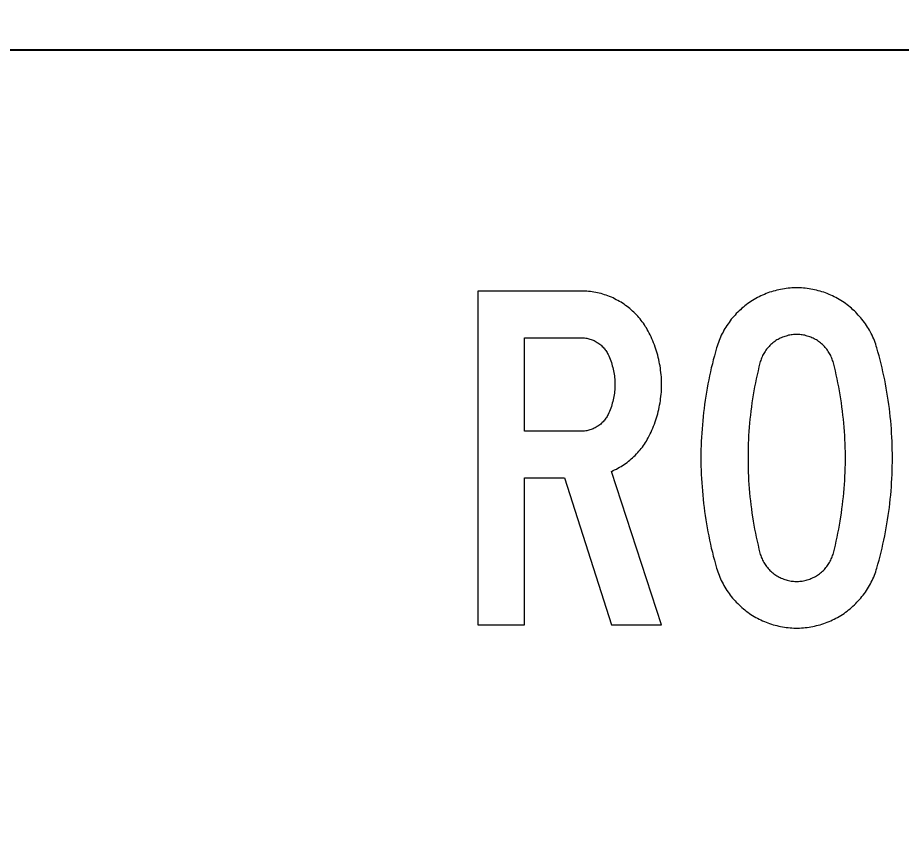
# Model space of a CAD drawing. Extents: x 0 to 420, y 0 to 297.
# Drawn here: x 127.86 to 151.67, y 227.8 to 250.11 of the extents above; entities that cross this region are included whole.
import ezdxf

# ---------------------------------------------------------------- set-up
doc = ezdxf.new("R2010")
doc.units = 0
doc.header["$LTSCALE"] = 0.5
doc.layers.get('0').update_dxf_attribs({"linetype": 'CONTINUOUS'})
doc.layers.get('DEFPOINTS').update_dxf_attribs({"linetype": 'CONTINUOUS'})
for name, color, linetype in [('L25', 1, 'CONTINUOUS'), ('L35', 3, 'CONTINUOUS'), ('T25', 1, 'CONTINUOUS')]:
    doc.layers.add(name, color=color, linetype=linetype)
doc.styles.add('ISO3098B', font='iso3098b.shx')
doc.dimstyles.new('SIGNSDIM', dxfattribs={"dimtxt": 2.5, "dimasz": 0.2, "dimexe": 1.5, "dimexo": 2, "dimtad": 1, "dimdec": 4, "dimlfac": 20, "dimrnd": 1, "dimdsep": 46, "dimtxsty": 'ISO3098B', "dimblk": 'SGNDIM', "dimcen": 2.5, "dimse2": 1, "dimadec": 0, "dimazin": 0, "dimtfac": 1, "dimtdec": 4, "dimtix": 1, "dimtmove": 0, "dimatfit": 3, "dimldrblk": 'SGNDIM', "dimfxl": 1, "dimtolj": 1, "dimtzin": 0, "dimarcsym": 0})

# ---------------------------------------------------------------- blocks, each defined once
blk = doc.blocks.new('SGNDIM')
for p, q in [((0, 4.5), (0, -4.5)), ((0, 0), (-1, 0))]:
    blk.add_line(p, q)
blk = doc.blocks.new('*D46')
at = {"layer": 'DEFPOINTS', "color": 0}
for p in [(247.305, 262.238), (127.305, 249.238), (247.305, 249.238)]:
    blk.add_point(p, dxfattribs=at)
at = {"layer": 'T25', "color": 0, "lineweight": -2}
for p, q in [((127.305, 251.238), (127.305, 263.738)), ((247.305, 251.238), (247.305, 263.738)), ((127.505, 262.238), (247.105, 262.238))]:
    blk.add_line(p, q, dxfattribs=at)
at = {"layer": 'T25', "color": 0, "lineweight": -2, "xscale": 0.2, "yscale": 0.2, "zscale": 0.2, "rotation": 180}
blk.add_blockref('SGNDIM', (127.305, 262.238), dxfattribs=at)
at = {"layer": 'T25', "color": 0, "lineweight": -2, "xscale": 0.2, "yscale": 0.2, "zscale": 0.2}
blk.add_blockref('SGNDIM', (247.305, 262.238), dxfattribs=at)
at = {"layer": 'T25', "color": 0, "insert": (187.305, 264.113), "char_height": 2.5, "attachment_point": 5, "style": 'ISO3098B'}
blk.add_mtext('\\A1;2400', dxfattribs=at)

msp = doc.modelspace()

# ---------------------------------------------------------------- linework, layer by layer
at = {"layer": 'L25', "lineweight": 0}
for points in [[(144.8499601, 238.7811724), (144.8744454, 238.8332038), (144.9019914, 238.8852351), (144.9264767, 238.9372664), (144.950962, 238.9923583), (144.9754473, 239.0443896), (144.996872, 239.0994816), (145.0182966, 239.1545736), (145.0397213, 239.2096655), (145.0580853, 239.2647575), (145.0764493, 239.3229101), (145.0917526, 239.3780021), (145.1070559, 239.4330941), (145.1223592, 239.4912467), (145.1376626, 239.5493993), (145.1499052, 239.607552), (145.1590872, 239.662644), (145.1713299, 239.7207966), (145.1805119, 239.7789492), (145.1866332, 239.8371019), (145.1927545, 239.8952545), (145.1988759, 239.9564678), (145.2049972, 240.0146204), (145.2080579, 240.0727731), (145.2111185, 240.1309257), (145.2111185, 240.1890783), (145.2111185, 240.2502916), (145.2111185, 240.3084443), (145.2080579, 240.3665969), (145.2049972, 240.4247495), (145.1988759, 240.4829022), (145.1927545, 240.5410548), (145.1866332, 240.6022681), (145.1805119, 240.6604207), (145.1713299, 240.7185734), (145.1590872, 240.776726), (145.1499052, 240.831818), (145.1376626, 240.8899706), (145.1223592, 240.9481232), (145.1070559, 241.0062759), (145.0917526, 241.0613678), (145.0764493, 241.1164598), (145.0580853, 241.1746124), (145.0397213, 241.2297044), (145.0182966, 241.2847964), (144.996872, 241.3398883), (144.9754473, 241.3949803), (144.950962, 241.4470116), (144.9264767, 241.5021036), (144.9019914, 241.5541349), (144.8744454, 241.6061662), (144.8499601, 241.6581975), (144.8254747, 241.7010468), (144.8009894, 241.7438961), (144.7734434, 241.7867454), (144.7489581, 241.8265341), (144.7214121, 241.8693834), (144.6908055, 241.9061114), (144.6632595, 241.9459), (144.6326528, 241.9856886), (144.5989855, 242.0224166), (144.5683789, 242.0591446), (144.5347116, 242.0958726), (144.5010443, 242.1295399), (144.4673769, 242.1662679), (144.430649, 242.1999352), (144.393921, 242.2305418), (144.357193, 242.2642092), (144.3174044, 242.2948158), (144.2806764, 242.3254225), (144.2408877, 242.3529684), (144.2010991, 242.3805144), (144.1613104, 242.4080604), (144.1184611, 242.4356064), (144.0756118, 242.4600917), (144.0327625, 242.484577), (143.9899132, 242.5060017), (143.9470639, 242.530487), (143.9042146, 242.5519117), (143.8583046, 242.5702756), (143.8123946, 242.5886396), (143.7664847, 242.6070036), (143.7205747, 242.6253676), (143.6746647, 242.6406709), (143.6287547, 242.6529136), (143.5828448, 242.6682169), (143.5338741, 242.6804596), (143.4879642, 242.6896416), (143.4389935, 242.7018842), (143.3900229, 242.7110662), (143.3410522, 242.7171876), (143.2951423, 242.7233089), (143.2461716, 242.7294302), (143.197201, 242.7324909), (143.1482304, 242.7355516), (143.0992597, 242.7386122), (143.0502891, 242.7386122), (140.2620233, 242.7386122), (140.2620233, 233.7402573), (141.5199566, 233.7402573), (141.5199566, 237.7007577), (142.6003713, 237.7007577), (143.8583046, 233.7402573), (145.2080579, 233.7402573), (143.8583046, 237.8782763), (143.9042146, 237.8997009), (143.9470639, 237.9180649), (143.9929739, 237.9394896), (144.0358232, 237.9639749), (144.0786725, 237.9884602), (144.1184611, 238.0129455), (144.1613104, 238.0374309), (144.2010991, 238.0649769), (144.2408877, 238.0925228), (144.2806764, 238.1200688), (144.320465, 238.1506755), (144.357193, 238.1812821), (144.393921, 238.2118888), (144.430649, 238.2424954), (144.4673769, 238.2761627), (144.5010443, 238.30983), (144.5347116, 238.346558), (144.5683789, 238.383286), (144.6020462, 238.420014), (144.6326528, 238.456742), (144.6632595, 238.4934699), (144.6938661, 238.5332586), (144.7214121, 238.5730472), (144.7489581, 238.6128359), (144.7765041, 238.6526245), (144.8009894, 238.6954738), (144.8254747, 238.7383231)], [(151.0110786, 235.2705898), (151.0416852, 235.377713), (151.0692312, 235.4848363), (151.0967772, 235.5919596), (151.1243232, 235.7021435), (151.1518692, 235.8092668), (151.1763545, 235.9163901), (151.2008398, 236.026574), (151.2222645, 236.1367579), (151.2436891, 236.2438812), (151.2620531, 236.3540652), (151.2834778, 236.4642491), (151.3018418, 236.574433), (151.3171451, 236.684617), (151.3324484, 236.7948009), (151.3477517, 236.9049848), (151.3599944, 237.0151688), (151.372237, 237.1284134), (151.3844797, 237.2385973), (151.3936617, 237.3487813), (151.4028437, 237.4589652), (151.408965, 237.5722098), (151.4150864, 237.6823937), (151.4212077, 237.7925777), (151.4242684, 237.9058223), (151.427329, 238.0160062), (151.4303897, 238.1292508), (151.4303897, 238.2394348), (151.4303897, 238.3526794), (151.427329, 238.4628633), (151.4242684, 238.5730472), (151.4212077, 238.6862918), (151.4150864, 238.7964758), (151.408965, 238.9066597), (151.4028437, 239.0199043), (151.3936617, 239.1300883), (151.3844797, 239.2402722), (151.372237, 239.3535168), (151.3599944, 239.4637007), (151.3477517, 239.5738847), (151.3324484, 239.6840686), (151.3171451, 239.7942525), (151.3018418, 239.9044365), (151.2834778, 240.0146204), (151.2620531, 240.1248044), (151.2436891, 240.2349883), (151.2222645, 240.3451722), (151.2008398, 240.4522955), (151.1763545, 240.5624794), (151.1518692, 240.6696027), (151.1243232, 240.7797867), (151.0967772, 240.8869099), (151.0692312, 240.9940332), (151.0416852, 241.1011565), (151.0110786, 241.2082797), (150.9957753, 241.2572504), (150.9804719, 241.306221), (150.9621079, 241.3551917), (150.943744, 241.4041623), (150.92538, 241.4500723), (150.9039553, 241.4959823), (150.8825307, 241.5449529), (150.861106, 241.5908629), (150.8366207, 241.6337122), (150.8121354, 241.6796221), (150.7845894, 241.7255321), (150.7601041, 241.7683814), (150.7325581, 241.8112307), (150.7019514, 241.8540801), (150.6744054, 241.8938687), (150.6437988, 241.936718), (150.6101315, 241.9765066), (150.5795248, 242.0162953), (150.5458575, 242.0560839), (150.5121902, 242.0928119), (150.4754622, 242.1295399), (150.4417949, 242.1662679), (150.4050669, 242.2029959), (150.3683389, 242.2366632), (150.3285503, 242.2733911), (150.2887617, 242.3039978), (150.248973, 242.3376651), (150.2091844, 242.3682718), (150.1693957, 242.3988784), (150.1265464, 242.4294851), (150.0836971, 242.457031), (150.0408478, 242.484577), (149.9979985, 242.512123), (149.9520885, 242.5366083), (149.9092392, 242.5610937), (149.8633292, 242.585579), (149.8174193, 242.6070036), (149.7715093, 242.6284283), (149.7225386, 242.6498529), (149.6766287, 242.6682169), (149.627658, 242.6865809), (149.5786874, 242.7049449), (149.5327774, 242.7202482), (149.4838068, 242.7355516), (149.4317755, 242.7477942), (149.3828048, 242.7600369), (149.3338342, 242.7722795), (149.2848636, 242.7845222), (149.2328323, 242.7937042), (149.1838616, 242.7998255), (149.1318303, 242.8090075), (149.0828597, 242.8120682), (149.0308284, 242.8181895), (148.9787971, 242.8212502), (148.9267658, 242.8243108), (148.8777951, 242.8243108), (148.8257638, 242.8243108), (148.7737325, 242.8243108), (148.7247619, 242.8212502), (148.6727306, 242.8181895), (148.6206993, 242.8120682), (148.5717286, 242.8090075), (148.5196973, 242.7998255), (148.4707267, 242.7937042), (148.4186954, 242.7845222), (148.3697247, 242.7722795), (148.3207541, 242.7600369), (148.2687228, 242.7477942), (148.2197522, 242.7355516), (148.1707815, 242.7202482), (148.1218109, 242.7049449), (148.0759009, 242.6865809), (148.0269303, 242.6682169), (147.9810203, 242.6498529), (147.9320497, 242.6284283), (147.8861397, 242.6070036), (147.8402297, 242.585579), (147.7943197, 242.5610937), (147.7514704, 242.5366083), (147.7055604, 242.512123), (147.6627111, 242.484577), (147.6198618, 242.457031), (147.5770125, 242.4294851), (147.5341632, 242.3988784), (147.4943746, 242.3682718), (147.4515253, 242.3376651), (147.4147973, 242.3039978), (147.3750086, 242.2733911), (147.33522, 242.2366632), (147.298492, 242.2029959), (147.261764, 242.1662679), (147.2250361, 242.1295399), (147.1913687, 242.0928119), (147.1577014, 242.0560839), (147.1240341, 242.0162953), (147.0903668, 241.9765066), (147.0597601, 241.936718), (147.0291535, 241.8938687), (147.0016075, 241.8540801), (146.9710009, 241.8112307), (146.9434549, 241.7683814), (146.9159089, 241.7255321), (146.8914236, 241.6796221), (146.8669383, 241.6337122), (146.8424529, 241.5908629), (146.8210283, 241.5449529), (146.7996036, 241.4959823), (146.778179, 241.4500723), (146.759815, 241.4041623), (146.741451, 241.3551917), (146.723087, 241.306221), (146.7077837, 241.2572504), (146.6924804, 241.2082797), (146.6618737, 241.1011565), (146.6343277, 240.9940332), (146.6037211, 240.8869099), (146.5792358, 240.7797867), (146.5516898, 240.6696027), (146.5272044, 240.5624794), (146.5027191, 240.4522955), (146.4812945, 240.3451722), (146.4598698, 240.2349883), (146.4384452, 240.1248044), (146.4200812, 240.0146204), (146.4017172, 239.9044365), (146.3864139, 239.7942525), (146.3711105, 239.6840686), (146.3558072, 239.5738847), (146.3435646, 239.4637007), (146.3313219, 239.3535168), (146.3190792, 239.2402722), (146.3098972, 239.1300883), (146.3007152, 239.0199043), (146.2945939, 238.9066597), (146.2854119, 238.7964758), (146.2823513, 238.6862918), (146.2762299, 238.5730472), (146.2731693, 238.4628633), (146.2731693, 238.3526794), (146.2731693, 238.2394348), (146.2731693, 238.1292508), (146.2731693, 238.0160062), (146.2762299, 237.9058223), (146.2823513, 237.7925777), (146.2854119, 237.6823937), (146.2945939, 237.5722098), (146.3007152, 237.4589652), (146.3098972, 237.3487813), (146.3190792, 237.2385973), (146.3313219, 237.1284134), (146.3435646, 237.0151688), (146.3558072, 236.9049848), (146.3711105, 236.7948009), (146.3864139, 236.684617), (146.4017172, 236.574433), (146.4200812, 236.4642491), (146.4384452, 236.3540652), (146.4598698, 236.2438812), (146.4812945, 236.1367579), (146.5027191, 236.026574), (146.5272044, 235.9163901), (146.5516898, 235.8092668), (146.5792358, 235.7021435), (146.6037211, 235.5919596), (146.6343277, 235.4848363), (146.6618737, 235.377713), (146.6924804, 235.2705898), (146.7077837, 235.2216191), (146.723087, 235.1726485), (146.741451, 235.1236778), (146.759815, 235.0777679), (146.778179, 235.0287972), (146.7996036, 234.9828873), (146.8210283, 234.9369773), (146.8424529, 234.8910673), (146.8669383, 234.8451573), (146.8914236, 234.7992474), (146.9159089, 234.7563981), (146.9434549, 234.7104881), (146.9710009, 234.6676388), (147.0016075, 234.6247895), (147.0291535, 234.5850008), (147.0597601, 234.5421515), (147.0903668, 234.5023629), (147.1240341, 234.4625742), (147.1577014, 234.4227856), (147.1913687, 234.3860576), (147.2250361, 234.3493296), (147.261764, 234.3126016), (147.298492, 234.2758737), (147.33522, 234.2422063), (147.3750086, 234.208539), (147.4147973, 234.1748717), (147.4515253, 234.1412044), (147.4943746, 234.1105977), (147.5341632, 234.0799911), (147.5770125, 234.0493844), (147.6198618, 234.0218385), (147.6627111, 233.9942925), (147.7055604, 233.9667465), (147.7514704, 233.9422612), (147.7943197, 233.9177759), (147.8402297, 233.8932905), (147.8861397, 233.8718659), (147.9320497, 233.8504412), (147.9810203, 233.8290166), (148.0269303, 233.8106526), (148.0759009, 233.7922886), (148.1218109, 233.7769853), (148.1707815, 233.7586213), (148.2197522, 233.743318), (148.2687228, 233.7310753), (148.3207541, 233.7188326), (148.3697247, 233.70659), (148.4186954, 233.697408), (148.4707267, 233.688226), (148.5196973, 233.679044), (148.5717286, 233.6729227), (148.6206993, 233.6668013), (148.6727306, 233.66068), (148.7247619, 233.6576193), (148.7737325, 233.6545587), (148.8257638, 233.6545587), (148.8777951, 233.6545587), (148.9267658, 233.6545587), (148.9787971, 233.6576193), (149.0308284, 233.66068), (149.0828597, 233.6668013), (149.1318303, 233.6729227), (149.1838616, 233.679044), (149.2328323, 233.688226), (149.2848636, 233.697408), (149.3338342, 233.70659), (149.3828048, 233.7188326), (149.4317755, 233.7310753), (149.4838068, 233.743318), (149.5327774, 233.7586213), (149.5786874, 233.7769853), (149.627658, 233.7922886), (149.6766287, 233.8106526), (149.7225386, 233.8290166), (149.7715093, 233.8504412), (149.8174193, 233.8718659), (149.8633292, 233.8932905), (149.9092392, 233.9177759), (149.9520885, 233.9422612), (149.9979985, 233.9667465), (150.0408478, 233.9942925), (150.0836971, 234.0218385), (150.1265464, 234.0493844), (150.1693957, 234.0799911), (150.2091844, 234.1105977), (150.248973, 234.1412044), (150.2887617, 234.1748717), (150.3285503, 234.208539), (150.3683389, 234.2422063), (150.4050669, 234.2758737), (150.4417949, 234.3126016), (150.4754622, 234.3493296), (150.5121902, 234.3860576), (150.5458575, 234.4227856), (150.5795248, 234.4625742), (150.6101315, 234.5023629), (150.6437988, 234.5421515), (150.6744054, 234.5850008), (150.7019514, 234.6247895), (150.7325581, 234.6676388), (150.7601041, 234.7104881), (150.7845894, 234.7563981), (150.8121354, 234.7992474), (150.8366207, 234.8451573), (150.861106, 234.8910673), (150.8825307, 234.9369773), (150.9039553, 234.9828873), (150.92538, 235.0287972), (150.943744, 235.0777679), (150.9621079, 235.1236778), (150.9804719, 235.1726485), (150.9957753, 235.2216191), (151.0110786, 235.2705898)], [(143.0502891, 238.958691), (141.5199566, 238.958691), (141.5199566, 241.4806789), (143.0502891, 241.4806789), (143.0808957, 241.4776183), (143.1084417, 241.4776183), (143.1390484, 241.4745576), (143.169655, 241.4714969), (143.197201, 241.4653756), (143.2278076, 241.4592543), (143.2553536, 241.4500723), (143.2828996, 241.4439509), (143.3135063, 241.434769), (143.3410522, 241.4225263), (143.3685982, 241.4133443), (143.3961442, 241.4011016), (143.4206295, 241.3857983), (143.4481755, 241.370495), (143.4726608, 241.3551917), (143.4971462, 241.3398883), (143.5216315, 241.324585), (143.5461168, 241.306221), (143.5706021, 241.2847964), (143.5920268, 241.2664324), (143.6134514, 241.2450077), (143.6348761, 241.2235831), (143.6532401, 241.2021584), (143.6716041, 241.1807338), (143.689968, 241.1562484), (143.708332, 241.1317631), (143.726696, 241.1072778), (143.7419993, 241.0827925), (143.754242, 241.0552465), (143.7695453, 241.0307612), (143.7879093, 240.9879119), (143.8062733, 240.9450626), (143.8246373, 240.9022133), (143.8399406, 240.8593639), (143.8583046, 240.813454), (143.8705473, 240.7706047), (143.8827899, 240.7246947), (143.8950326, 240.6787847), (143.9072753, 240.6359354), (143.9164573, 240.5900254), (143.9256392, 240.5441155), (143.9317606, 240.4982055), (143.9409426, 240.4522955), (143.9440032, 240.4063855), (143.9501246, 240.3604756), (143.9531852, 240.3115049), (143.9531852, 240.2655949), (143.9531852, 240.219685), (143.9531852, 240.173775), (143.9531852, 240.127865), (143.9501246, 240.0788944), (143.9440032, 240.0329844), (143.9409426, 239.9870744), (143.9317606, 239.9411645), (143.9256392, 239.8952545), (143.9164573, 239.8493445), (143.9072753, 239.8034345), (143.8950326, 239.7575246), (143.8827899, 239.7146753), (143.8705473, 239.6687653), (143.8583046, 239.625916), (143.8399406, 239.580006), (143.8246373, 239.5371567), (143.8062733, 239.4943074), (143.7879093, 239.4514581), (143.7695453, 239.4086088), (143.754242, 239.3841234), (143.7419993, 239.3565775), (143.726696, 239.3320921), (143.708332, 239.3076068), (143.689968, 239.2831215), (143.6716041, 239.2586362), (143.6532401, 239.2372115), (143.6348761, 239.2157869), (143.6134514, 239.1943622), (143.5920268, 239.1729376), (143.5706021, 239.1515129), (143.5461168, 239.1331489), (143.5216315, 239.1147849), (143.4971462, 239.0994816), (143.4726608, 239.0841783), (143.4481755, 239.0658143), (143.4206295, 239.0535716), (143.3961442, 239.0382683), (143.3685982, 239.0260256), (143.3410522, 239.0168436), (143.3135063, 239.004601), (143.2828996, 238.995419), (143.2553536, 238.986237), (143.2278076, 238.9801157), (143.197201, 238.9739943), (143.169655, 238.967873), (143.1390484, 238.9648123), (143.1084417, 238.9617517), (143.0808957, 238.9617517)], [(149.8419046, 235.6745975), (149.8663899, 235.7817208), (149.8939359, 235.8888441), (149.9184212, 235.9959674), (149.9398459, 236.1030906), (149.9643312, 236.2132746), (149.9857558, 236.3203978), (150.0041198, 236.4305818), (150.0224838, 236.537705), (150.0408478, 236.647889), (150.0561511, 236.7550123), (150.0714544, 236.8651962), (150.0867578, 236.9753801), (150.0990004, 237.0855641), (150.1112431, 237.1926873), (150.1204251, 237.3028713), (150.1296071, 237.4130552), (150.1387891, 237.5232392), (150.1449104, 237.6334231), (150.1510317, 237.743607), (150.1571531, 237.853791), (150.1602137, 237.9639749), (150.1632744, 238.0741588), (150.1632744, 238.1843428), (150.1632744, 238.2945267), (150.1632744, 238.4047107), (150.1602137, 238.5148946), (150.1571531, 238.6250785), (150.1510317, 238.7352625), (150.1449104, 238.8454464), (150.1387891, 238.9556304), (150.1296071, 239.0658143), (150.1204251, 239.1759982), (150.1112431, 239.2861822), (150.0990004, 239.3963661), (150.0867578, 239.5034894), (150.0714544, 239.6136733), (150.0561511, 239.7238573), (150.0408478, 239.8340412), (150.0224838, 239.9411645), (150.0041198, 240.0513484), (149.9857558, 240.1584717), (149.9643312, 240.2655949), (149.9398459, 240.3757789), (149.9184212, 240.4829022), (149.8939359, 240.5900254), (149.8663899, 240.6971487), (149.8419046, 240.804272), (149.8327226, 240.8379393), (149.8204799, 240.8685459), (149.8112979, 240.9022133), (149.7990553, 240.9328199), (149.7837519, 240.9664872), (149.7684486, 240.9970939), (149.7531453, 241.0246399), (149.737842, 241.0552465), (149.719478, 241.0858531), (149.701114, 241.1133991), (149.68275, 241.1409451), (149.6613253, 241.1684911), (149.6399007, 241.1960371), (149.618476, 241.2205224), (149.5970514, 241.2480684), (149.5725661, 241.2725537), (149.5480807, 241.2939784), (149.5235954, 241.3184637), (149.4960494, 241.3398883), (149.4685035, 241.361313), (149.4409575, 241.379677), (149.4134115, 241.4011016), (149.3858655, 241.4194656), (149.3552589, 241.434769), (149.3246522, 241.4531329), (149.2971062, 241.4684363), (149.2634389, 241.4806789), (149.2328323, 241.4959823), (149.2022256, 241.5051642), (149.1685583, 241.5174069), (149.1379516, 241.5265889), (149.1042843, 241.5357709), (149.070617, 241.5449529), (149.0369497, 241.5510742), (149.0032824, 241.5571956), (148.9696151, 241.5602562), (148.9359478, 241.5663775), (148.9022804, 241.5663775), (148.8686131, 241.5694382), (148.8349458, 241.5694382), (148.8012785, 241.5663775), (148.7676112, 241.5663775), (148.7339439, 241.5602562), (148.7002766, 241.5571956), (148.6666092, 241.5510742), (148.6329419, 241.5449529), (148.5992746, 241.5357709), (148.5656073, 241.5265889), (148.5350006, 241.5174069), (148.5013333, 241.5051642), (148.4707267, 241.4959823), (148.4370594, 241.4806789), (148.4064527, 241.4684363), (148.3758461, 241.4531329), (148.3483001, 241.434769), (148.3176934, 241.4194656), (148.2901475, 241.4011016), (148.2595408, 241.379677), (148.2319948, 241.361313), (148.2075095, 241.3398883), (148.1799635, 241.3184637), (148.1554782, 241.2939784), (148.1309929, 241.2725537), (148.1065076, 241.2480684), (148.0850829, 241.2205224), (148.0605976, 241.1960371), (148.0422336, 241.1684911), (148.0208089, 241.1409451), (148.0024449, 241.1133991), (147.984081, 241.0858531), (147.965717, 241.0552465), (147.947353, 241.0246399), (147.9320497, 240.9970939), (147.919807, 240.9664872), (147.9045037, 240.9328199), (147.892261, 240.9022133), (147.883079, 240.8685459), (147.8708364, 240.8379393), (147.8616544, 240.804272), (147.8341084, 240.6971487), (147.8096231, 240.5900254), (147.7851377, 240.4829022), (147.7606524, 240.3757789), (147.7392278, 240.2655949), (147.7178031, 240.1584717), (147.6994391, 240.0513484), (147.6810751, 239.9411645), (147.6627111, 239.8340412), (147.6474078, 239.7238573), (147.6321045, 239.6136733), (147.6168012, 239.5034894), (147.6045585, 239.3963661), (147.5923158, 239.2861822), (147.5831339, 239.1759982), (147.5708912, 239.0658143), (147.5647699, 238.9556304), (147.5555879, 238.8454464), (147.5525272, 238.7352625), (147.5464059, 238.6250785), (147.5433452, 238.5148946), (147.5402845, 238.4047107), (147.5402845, 238.2945267), (147.5402845, 238.1843428), (147.5402845, 238.0741588), (147.5433452, 237.9639749), (147.5464059, 237.853791), (147.5525272, 237.743607), (147.5555879, 237.6334231), (147.5647699, 237.5232392), (147.5708912, 237.4130552), (147.5831339, 237.3028713), (147.5923158, 237.1926873), (147.6045585, 237.0855641), (147.6168012, 236.9753801), (147.6321045, 236.8651962), (147.6474078, 236.7550123), (147.6627111, 236.647889), (147.6810751, 236.537705), (147.6994391, 236.4305818), (147.7178031, 236.3203978), (147.7392278, 236.2132746), (147.7606524, 236.1030906), (147.7851377, 235.9959674), (147.8096231, 235.8888441), (147.8341084, 235.7817208), (147.8616544, 235.6745975), (147.8708364, 235.6409302), (147.883079, 235.6103236), (147.892261, 235.5766563), (147.9045037, 235.5460496), (147.919807, 235.515443), (147.9320497, 235.4848363), (147.947353, 235.4542297), (147.965717, 235.423623), (147.984081, 235.3930164), (148.0024449, 235.3654704), (148.0208089, 235.3379244), (148.0422336, 235.3103784), (148.0605976, 235.2828324), (148.0850829, 235.2583471), (148.1065076, 235.2338618), (148.1309929, 235.2093765), (148.1554782, 235.1848911), (148.1799635, 235.1634665), (148.2075095, 235.1389812), (148.2319948, 235.1175565), (148.2595408, 235.0991925), (148.2901475, 235.0808285), (148.3176934, 235.0624645), (148.3483001, 235.0441006), (148.3758461, 235.0287972), (148.4064527, 235.0134939), (148.4370594, 234.9981906), (148.4707267, 234.9859479), (148.5013333, 234.9737053), (148.5350006, 234.9614626), (148.5656073, 234.9522806), (148.5992746, 234.9430986), (148.6329419, 234.9339166), (148.6666092, 234.9277953), (148.7002766, 234.921674), (148.7339439, 234.9186133), (148.7676112, 234.9155526), (148.8012785, 234.912492), (148.8349458, 234.912492), (148.8686131, 234.912492), (148.9022804, 234.912492), (148.9359478, 234.9155526), (148.9696151, 234.9186133), (149.0032824, 234.921674), (149.0369497, 234.9277953), (149.070617, 234.9339166), (149.1042843, 234.9430986), (149.1379516, 234.9522806), (149.1685583, 234.9614626), (149.2022256, 234.9737053), (149.2328323, 234.9859479), (149.2634389, 234.9981906), (149.2971062, 235.0134939), (149.3246522, 235.0287972), (149.3552589, 235.0441006), (149.3858655, 235.0624645), (149.4134115, 235.0808285), (149.4409575, 235.0991925), (149.4685035, 235.1175565), (149.4960494, 235.1389812), (149.5235954, 235.1634665), (149.5480807, 235.1848911), (149.5725661, 235.2093765), (149.5970514, 235.2338618), (149.618476, 235.2583471), (149.6399007, 235.2828324), (149.6613253, 235.3103784), (149.68275, 235.3379244), (149.701114, 235.3654704), (149.719478, 235.3930164), (149.737842, 235.423623), (149.7531453, 235.4542297), (149.7684486, 235.4848363), (149.7837519, 235.515443), (149.7990553, 235.5460496), (149.8112979, 235.5766563), (149.8204799, 235.6103236), (149.8327226, 235.6409302), (149.8419046, 235.6745975)]]:
    msp.add_lwpolyline(points, close=True, dxfattribs=at)
at = {"layer": 'L35'}
msp.add_lwpolyline([(127.3047651, 174.2382308), (127.3047651, 249.2382308), (247.3047651, 249.2382308), (247.3047651, 174.2382308)], close=True, dxfattribs=at)

# ---------------------------------------------------------------- dimensions: what is measured, and where the dimension line sits
at = {"layer": 'T25'}
dim = msp.add_linear_dim(base=(247.3047651, 262.2382308), p1=(127.3047651, 249.2382308), p2=(247.3047651, 249.2382308), dimstyle='SIGNSDIM', override={"dimse2": 0}, dxfattribs=at)
dim.commit()
dim.dimension.update_dxf_attribs({"geometry": '*D46', "text_midpoint": (187.3047651, 264.1132308)})

doc.saveas('drawing.dxf')
